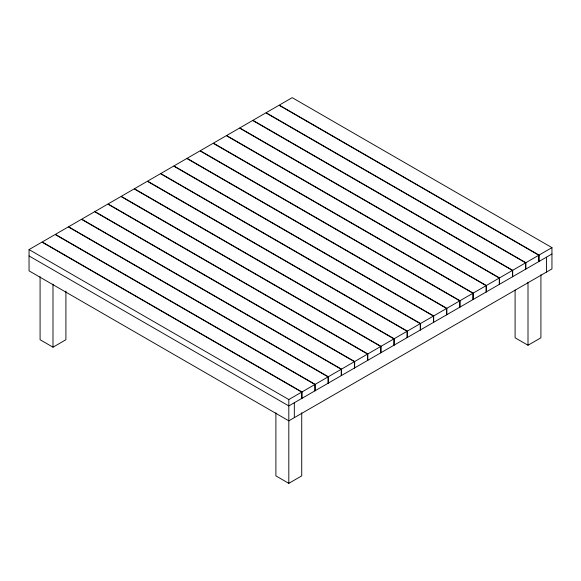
<?xml version="1.0" encoding="UTF-8"?>
<svg xmlns="http://www.w3.org/2000/svg" width="581" height="581" viewBox="0 0 581 581"><rect width="100%" height="100%" fill="white"/><g stroke="black" fill="none" stroke-linecap="round" stroke-linejoin="round"><path stroke-width="0.87" d="M551.95 247.637L539.037 255.088L279.272 105.117L292.185 97.659L551.95 247.637L551.95 268.916L288.815 420.833L29.05 270.862L29.05 249.583L41.963 242.124L301.728 392.095L301.728 398.464M40.082 276.672L40.082 339.732L52.994 347.191L65.907 339.732L65.907 291.088M29.05 249.583L288.815 399.554L301.728 392.095M314.895 384.491L55.137 234.521L42.217 241.979L301.982 391.95L314.895 384.491L314.895 390.86M328.069 376.887L68.304 226.917L55.391 234.375L315.149 384.346L328.069 376.887L328.069 383.257M341.236 369.291L81.471 219.313L68.558 226.772L328.323 376.742L341.236 369.291L341.236 375.653M354.41 361.687L94.645 211.709L81.725 219.168L341.49 369.138L354.41 361.687L354.41 368.049M367.577 354.083L107.812 204.105L94.899 211.564L354.664 361.535L367.577 354.083L367.577 360.445M380.744 346.479L120.986 196.501L108.066 203.96L367.831 353.931L380.744 346.479L380.744 352.849M393.918 338.876L134.153 188.898L121.24 196.356L380.998 346.334L393.918 338.876L393.918 345.245M407.085 331.272L147.32 181.301L134.407 188.752L394.172 338.73L407.085 331.272L407.085 337.641M420.252 323.668L160.494 173.697L147.574 181.149L407.339 331.126L420.252 323.668L420.252 330.037M433.426 316.064L173.661 166.093L160.748 173.545L420.506 323.523L433.426 316.064L433.426 322.433M446.593 308.46L186.828 158.49L173.915 165.941L433.68 315.919L446.593 308.46L446.593 314.829M459.76 300.856L200.002 150.886L187.082 158.344L446.847 308.315L459.76 300.856L459.76 307.226M472.934 293.252L213.169 143.282L200.256 150.74L460.014 300.711L472.934 293.252L472.934 299.622M486.101 285.649L226.336 135.678L213.423 143.137L473.188 293.107L486.101 285.649L486.101 292.018M499.275 278.045L239.51 128.074L226.59 135.533L486.355 285.503L499.275 278.045L499.275 284.414M512.442 270.441L252.677 120.47L239.764 127.929L499.529 277.9L512.442 270.441L512.442 276.81M525.609 262.837L265.851 112.867L252.931 120.325L512.696 270.296L525.609 262.837L525.609 269.206M538.783 255.233L279.018 105.263L266.105 112.721L525.863 262.692L538.783 255.233L538.783 261.603M551.95 253.999L288.815 405.923L29.05 255.952M275.895 412.815L275.895 475.883L288.815 483.341L301.728 475.883L301.728 412.815M515.093 290.035L515.093 337.786L528.006 345.245L540.918 337.786L540.918 274.719M546.438 257.187L546.438 272.097M539.037 255.088L539.037 261.457M528.006 282.177L528.006 345.245M525.863 262.692L525.863 269.061M512.696 270.296L512.696 276.665M499.529 277.9L499.529 284.269M486.355 285.503L486.355 291.873M473.188 293.107L473.188 299.476M460.014 300.711L460.014 307.08M446.847 308.315L446.847 314.684M433.68 315.919L433.68 322.288M420.506 323.523L420.506 329.892M407.339 331.126L407.339 337.488M394.172 338.73L394.172 345.092M380.998 346.334L380.998 352.696M367.831 353.931L367.831 360.3M354.664 361.535L354.664 367.904M341.49 369.138L341.49 375.508M328.323 376.742L328.323 383.111M315.149 384.346L315.149 390.715M301.982 391.95L301.982 398.319M294.327 402.735L294.327 417.652M288.815 399.554L288.815 483.341M52.994 284.124L52.994 347.191"/></g></svg>
